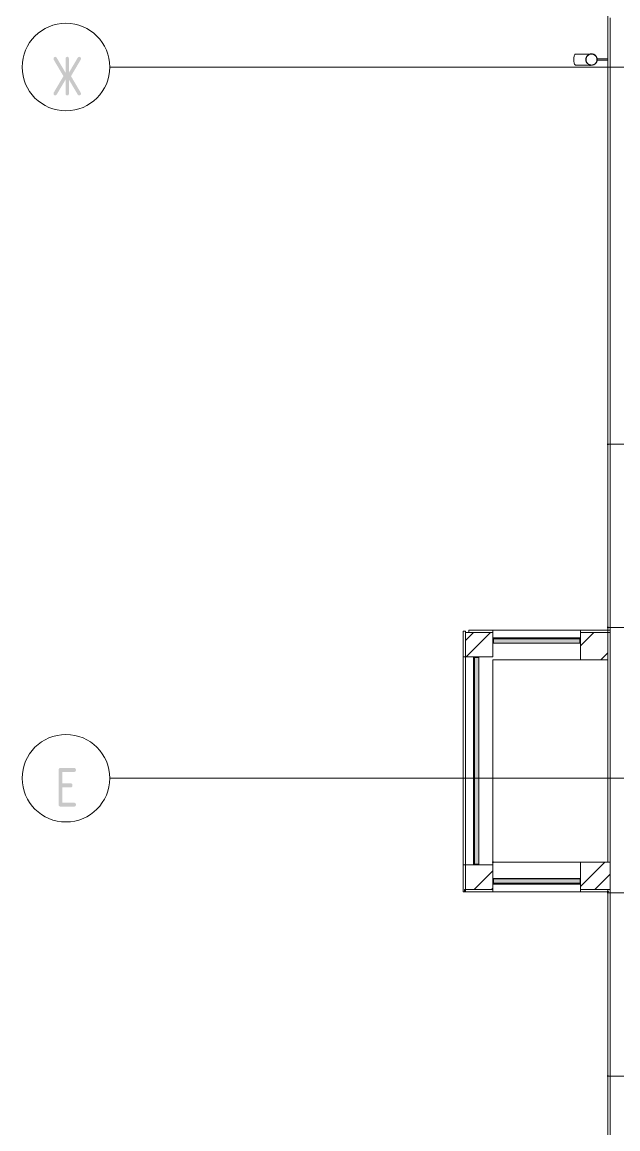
# Model space of a CAD drawing. Header units: millimetres. Extents: x -546 to 1681, y -650 to 1730.
# Drawn here: x 179.2 to 233.6, y 621.3 to 722.5 of the extents above; entities that cross this region are included whole.
import ezdxf

# ---------------------------------------------------------------- set-up
doc = ezdxf.new("R2010")
doc.units = ezdxf.units.MM

msp = doc.modelspace()

# ---------------------------------------------------------------- hatches: boundary and pattern name
h = msp.add_hatch(color=7)
h.dxf.hatch_style = 2
h.paths.add_polyline_path([(183.17, 717.22), (182.36, 715.85), (182.31, 715.8), (182.23, 715.78), (182.16, 715.79), (182.11, 715.82), (182.09, 715.88), (182.08, 715.96), (182.1, 716.05), (182.98, 717.54), (182.1, 719.03), (182.08, 719.13), (182.09, 719.21), (182.12, 719.26), (182.16, 719.3), (182.23, 719.31), (182.31, 719.29), (182.36, 719.23), (183.17, 717.86), (183.17, 719.13), (183.18, 719.21), (183.21, 719.26), (183.26, 719.3), (183.33, 719.31), (183.4, 719.3), (183.45, 719.26), (183.47, 719.21), (183.48, 719.13), (183.48, 717.86), (184.29, 719.23), (184.35, 719.29), (184.43, 719.31), (184.49, 719.3), (184.54, 719.25), (184.57, 719.2), (184.58, 719.13), (184.55, 719.03), (183.67, 717.54), (184.55, 716.05), (184.58, 715.96), (184.57, 715.89), (184.54, 715.83), (184.49, 715.79), (184.43, 715.78), (184.35, 715.8), (184.29, 715.85), (183.48, 717.22), (183.48, 715.95), (183.47, 715.87), (183.45, 715.82), (183.4, 715.79), (183.33, 715.78), (183.26, 715.79), (183.21, 715.82), (183.18, 715.87), (183.17, 715.95)])
h = msp.add_hatch(color=7)
h.dxf.hatch_style = 2
h.paths.add_polyline_path([(231.07, 718.47), (231.13, 718.49), (231.16, 718.56), (231.13, 718.62), (231.07, 718.65), (231.06, 718.65), (230.99, 718.62), (230.97, 718.56), (230.99, 718.49), (231.06, 718.47)])
h = msp.add_hatch(color=7)
h.dxf.hatch_style = 2
h.paths.add_polyline_path([(232.7, 683.81), (232.76, 683.84), (232.79, 683.9), (232.76, 683.96), (232.7, 683.99), (232.69, 683.99), (232.62, 683.96), (232.6, 683.9), (232.62, 683.84), (232.69, 683.81)])
h = msp.add_hatch(color=7)
h.dxf.hatch_style = 2
h.paths.add_polyline_path([(232.7, 667.06), (232.76, 667.09), (232.79, 667.15), (232.76, 667.21), (232.7, 667.24), (232.69, 667.24), (232.62, 667.21), (232.6, 667.15), (232.62, 667.09), (232.69, 667.06)])
at = {"true_color": 0x3d3d3d}
h = msp.add_hatch(color=250, dxfattribs=at)
h.dxf.hatch_style = 2
h.paths.add_polyline_path([(222.24, 665.73), (230.14, 665.73), (230.17, 665.7), (222.22, 665.7)])
h = msp.add_hatch(color=250, dxfattribs=at)
h.dxf.hatch_style = 2
h.paths.add_polyline_path([(222.27, 666.15), (230.12, 666.15), (230.14, 666.12), (222.24, 666.12)])
h = msp.add_hatch(color=250, dxfattribs=at)
h.dxf.hatch_style = 2
h.paths.add_polyline_path([(222.24, 665.73), (222.24, 666.12), (230.14, 666.12), (230.14, 665.73)])
h = msp.add_hatch(color=250, dxfattribs=at)
h.dxf.hatch_style = 2
h.paths.add_polyline_path([(222.69, 666.18), (229.69, 666.18), (229.72, 666.15), (222.67, 666.15)])
h = msp.add_hatch(color=250, dxfattribs=at)
h.dxf.hatch_style = 2
h.paths.add_polyline_path([(222.69, 666.18), (222.69, 666.2), (229.69, 666.2), (229.69, 666.18)])
h = msp.add_hatch(color=250, dxfattribs=at)
h.dxf.hatch_style = 2
h.paths.add_polyline_path([(220.42, 663.96), (220.45, 663.96), (220.45, 645.96), (220.42, 645.96)])
h = msp.add_hatch(color=250, dxfattribs=at)
h.dxf.hatch_style = 2
h.paths.add_polyline_path([(220.47, 645.94), (220.45, 645.96), (220.45, 663.96), (220.47, 663.99)])
h = msp.add_hatch(color=250, dxfattribs=at)
h.dxf.hatch_style = 2
h.paths.add_polyline_path([(220.5, 645.51), (220.47, 645.54), (220.47, 664.38), (220.5, 664.41)])
h = msp.add_hatch(color=250, dxfattribs=at)
h.dxf.hatch_style = 2
h.paths.add_polyline_path([(220.5, 664.41), (220.9, 664.41), (220.9, 645.51), (220.5, 645.51)])
h = msp.add_hatch(color=250, dxfattribs=at)
h.dxf.hatch_style = 2
h.paths.add_polyline_path([(220.92, 645.49), (220.9, 645.51), (220.9, 664.41), (220.92, 664.44)])
h = msp.add_hatch(color=7)
h.dxf.hatch_style = 2
h.paths.add_polyline_path([(182.55, 650.95), (182.55, 654.13), (182.56, 654.21), (182.59, 654.26), (182.64, 654.3), (182.71, 654.31), (183.96, 654.31), (184.03, 654.3), (184.08, 654.26), (184.11, 654.21), (184.12, 654.13), (184.11, 654.05), (184.08, 654), (184.03, 653.96), (183.96, 653.95), (182.87, 653.95), (182.87, 652.9), (183.65, 652.9), (183.72, 652.88), (183.77, 652.85), (183.79, 652.8), (183.8, 652.72), (183.79, 652.64), (183.77, 652.58), (183.72, 652.55), (183.65, 652.54), (182.87, 652.54), (182.87, 651.13), (183.96, 651.13), (184.03, 651.12), (184.08, 651.08), (184.11, 651.03), (184.12, 650.95), (184.11, 650.87), (184.08, 650.82), (184.03, 650.79), (183.96, 650.78), (182.71, 650.78), (182.64, 650.79), (182.59, 650.82), (182.56, 650.87)])
h = msp.add_hatch(color=7)
h.dxf.hatch_style = 2
h.paths.add_polyline_path([(222.19, 645.79), (222.13, 645.76), (222.1, 645.7), (222.13, 645.64), (222.19, 645.61), (222.26, 645.64), (222.29, 645.7), (222.26, 645.76)])
h = msp.add_hatch(color=250, dxfattribs=at)
h.dxf.hatch_style = 2
h.paths.add_polyline_path([(222.22, 644.2), (230.17, 644.2), (230.15, 644.18), (222.25, 644.18)])
h = msp.add_hatch(color=250, dxfattribs=at)
h.dxf.hatch_style = 2
h.paths.add_polyline_path([(230.15, 644.18), (230.15, 643.78), (222.25, 643.78), (222.25, 644.18)])
h = msp.add_hatch(color=250, dxfattribs=at)
h.dxf.hatch_style = 2
h.paths.add_polyline_path([(222.25, 643.78), (230.15, 643.78), (230.12, 643.75), (222.28, 643.75)])
h = msp.add_hatch(color=250, dxfattribs=at)
h.dxf.hatch_style = 2
h.paths.add_polyline_path([(229.72, 643.75), (229.7, 643.73), (222.7, 643.73), (222.67, 643.75)])
h = msp.add_hatch(color=250, dxfattribs=at)
h.dxf.hatch_style = 2
h.paths.add_polyline_path([(229.7, 643.73), (229.7, 643.7), (222.7, 643.7), (222.7, 643.73)])
h = msp.add_hatch(color=7)
h.dxf.hatch_style = 2
h.paths.add_polyline_path([(232.7, 642.91), (232.76, 642.94), (232.79, 643), (232.76, 643.06), (232.7, 643.09), (232.69, 643.09), (232.62, 643.06), (232.6, 643), (232.62, 642.94), (232.69, 642.91)])
h = msp.add_hatch(color=7)
h.dxf.hatch_style = 2
h.paths.add_polyline_path([(232.69, 642.99), (232.62, 642.96), (232.6, 642.9), (232.62, 642.84), (232.69, 642.81), (232.7, 642.81), (232.76, 642.84), (232.79, 642.9), (232.76, 642.96), (232.7, 642.99)])
h = msp.add_hatch(color=7)
h.dxf.hatch_style = 2
h.paths.add_polyline_path([(232.7, 626.06), (232.76, 626.09), (232.79, 626.15), (232.76, 626.21), (232.7, 626.24), (232.69, 626.24), (232.62, 626.21), (232.6, 626.15), (232.62, 626.09), (232.69, 626.06)])

# ---------------------------------------------------------------- linework, layer by layer
at = {"color": 7, "lineweight": 0}
for points in [[(183.21, 714.37), (182.8, 714.39), (182.4, 714.45), (182.02, 714.55), (181.65, 714.69), (181.3, 714.85), (180.97, 715.06), (180.67, 715.29), (180.38, 715.54), (180.12, 715.83), (179.89, 716.14), (179.69, 716.47), (179.53, 716.81), (179.39, 717.18), (179.29, 717.57), (179.23, 717.96), (179.21, 718.37), (179.23, 718.78), (179.29, 719.18), (179.39, 719.56), (179.53, 719.93), (179.69, 720.28), (179.89, 720.61), (180.12, 720.92), (180.38, 721.2), (180.67, 721.46), (180.97, 721.69), (181.3, 721.89), (181.65, 722.06), (182.02, 722.19), (182.4, 722.29), (182.8, 722.35), (183.21, 722.37)], [(183.21, 722.37), (183.62, 722.35), (184.02, 722.29), (184.4, 722.19), (184.77, 722.06), (185.12, 721.89), (185.45, 721.69), (185.76, 721.46), (186.04, 721.2), (186.3, 720.92), (186.53, 720.61), (186.73, 720.28), (186.9, 719.93), (187.03, 719.56), (187.13, 719.18), (187.19, 718.78), (187.21, 718.37), (187.19, 717.96), (187.13, 717.57), (187.03, 717.18), (186.9, 716.81), (186.73, 716.47), (186.53, 716.14), (186.3, 715.83), (186.04, 715.54), (185.76, 715.29), (185.45, 715.06), (185.12, 714.85), (184.77, 714.69), (184.4, 714.55), (184.02, 714.45), (183.62, 714.39), (183.21, 714.37)], [(232.69, 723.08), (232.69, 683.9)], [(232.7, 723.08), (232.7, 683.9)], [(232.9, 683.9), (232.9, 722.88)], [(229.58, 719.06), (229.59, 719.16), (229.59, 719.25), (229.61, 719.34), (229.63, 719.41), (229.65, 719.47), (229.68, 719.52), (229.71, 719.55), (229.74, 719.56)], [(230.16, 719.56), (229.74, 719.56)], [(230.16, 719.56), (230.22, 719.56)], [(230.22, 719.56), (230.27, 719.56)], [(230.27, 719.56), (230.33, 719.56)], [(230.33, 719.56), (230.38, 719.56)], [(230.38, 719.56), (230.44, 719.56)], [(230.44, 719.56), (230.49, 719.56)], [(230.49, 719.56), (230.54, 719.56)], [(230.54, 719.56), (230.59, 719.56)], [(230.59, 719.56), (230.64, 719.56)], [(230.64, 719.56), (230.68, 719.56)], [(230.68, 719.06), (230.69, 719.16), (230.72, 719.26), (230.77, 719.35), (230.83, 719.42), (230.91, 719.49), (231, 719.54), (231.09, 719.57), (231.2, 719.58), (231.3, 719.57), (231.4, 719.54), (231.49, 719.49), (231.57, 719.42), (231.63, 719.35), (231.68, 719.26), (231.71, 719.16), (231.72, 719.06)], [(230.68, 719.56), (230.73, 719.56)], [(230.7, 719.06), (230.71, 719.16), (230.74, 719.25), (230.78, 719.34), (230.84, 719.41), (230.92, 719.47), (231, 719.52), (231.1, 719.55), (231.2, 719.56), (231.3, 719.55), (231.39, 719.52), (231.48, 719.47), (231.55, 719.41), (231.61, 719.34), (231.66, 719.25), (231.69, 719.16), (231.7, 719.06)], [(230.73, 719.56), (230.77, 719.56)], [(230.77, 719.56), (230.81, 719.56)], [(230.81, 719.56), (230.85, 719.56)], [(230.85, 719.56), (230.89, 719.56)], [(230.89, 719.56), (230.92, 719.56)], [(230.92, 719.56), (230.96, 719.56)], [(230.96, 719.56), (230.99, 719.56)], [(230.99, 719.56), (231.02, 719.56)], [(231.02, 719.56), (231.05, 719.56)], [(231.05, 719.56), (231.07, 719.56)], [(187.21, 718.37), (863.73, 718.37)], [(229.74, 718.56), (229.71, 718.57), (229.68, 718.6), (229.65, 718.64), (229.63, 718.7), (229.61, 718.78), (229.59, 718.86), (229.59, 718.96), (229.58, 719.06)], [(229.74, 718.56), (230.16, 718.56)], [(230.19, 718.56), (230.16, 718.56)], [(230.24, 718.56), (230.19, 718.56)], [(230.3, 718.56), (230.24, 718.56)], [(230.35, 718.56), (230.3, 718.56)], [(230.41, 718.56), (230.35, 718.56)], [(230.46, 718.56), (230.41, 718.56)], [(230.51, 718.56), (230.46, 718.56)], [(230.56, 718.56), (230.51, 718.56)], [(230.61, 718.56), (230.56, 718.56)], [(230.65, 718.56), (230.61, 718.56)], [(230.7, 718.56), (230.65, 718.56)], [(231.72, 719.06), (231.71, 718.95), (231.68, 718.85), (231.63, 718.77), (231.57, 718.69), (231.49, 718.63), (231.4, 718.58), (231.3, 718.55), (231.2, 718.54), (231.09, 718.55), (231, 718.58), (230.91, 718.63), (230.83, 718.69), (230.77, 718.77), (230.72, 718.85), (230.69, 718.95), (230.68, 719.06)], [(231.7, 719.06), (231.69, 718.96), (231.66, 718.86), (231.61, 718.78), (231.55, 718.7), (231.48, 718.64), (231.39, 718.6), (231.3, 718.57), (231.2, 718.56), (231.1, 718.57), (231, 718.6), (230.92, 718.64), (230.84, 718.7), (230.78, 718.78), (230.74, 718.86), (230.71, 718.96), (230.7, 719.06)], [(230.74, 718.56), (230.7, 718.56)], [(230.79, 718.56), (230.74, 718.56)], [(230.83, 718.56), (230.79, 718.56)], [(230.87, 718.56), (230.83, 718.56)], [(230.9, 718.56), (230.87, 718.56)], [(230.94, 718.56), (230.9, 718.56)], [(230.97, 718.56), (230.94, 718.56)], [(231, 718.56), (230.97, 718.56)], [(231.03, 718.56), (231, 718.56)], [(231.06, 718.56), (231.03, 718.56)], [(232.7, 719.11), (231.71, 719.11)], [(231.71, 719.01), (232.7, 719.01)], [(232.69, 667.15), (232.69, 683.9)], [(232.7, 667.15), (232.7, 683.9)], [(232.7, 683.9), (234.4, 683.9)], [(232.9, 683.9), (232.9, 667.15)], [(219.49, 666.8), (219.49, 664.46)], [(219.49, 666.8), (219.69, 666.8)], [(219.69, 666.8), (219.69, 666.7)], [(219.69, 665.97), (220.42, 666.7)], [(219.69, 666.7), (219.69, 664.46)], [(219.69, 666.7), (222.19, 666.7)], [(219.76, 664.46), (221.99, 666.7)], [(219.99, 666.9), (222.19, 666.9)], [(219.99, 666.9), (219.99, 666.7)], [(222.19, 666.9), (230.19, 666.9)], [(222.19, 666.9), (222.19, 666.7)], [(222.19, 666.7), (222.19, 666.2)], [(232.9, 666.9), (230.19, 666.9)], [(230.19, 666.9), (230.19, 666.7)], [(230.19, 666.2), (230.19, 666.7)], [(232.7, 666.7), (230.19, 666.7)], [(231.23, 666.51), (231.42, 666.7)], [(232.69, 667.15), (232.69, 666.7)], [(234.4, 667.15), (232.7, 667.15)], [(232.7, 666.7), (232.7, 667.15)], [(232.7, 664.2), (232.7, 666.7)], [(232.9, 666.7), (232.7, 666.7)], [(232.9, 667.15), (232.9, 642.9)], [(222.19, 666.2), (222.69, 666.2)], [(222.19, 665.7), (222.19, 666.2)], [(222.19, 665.7), (222.19, 664.46)], [(222.22, 665.7), (222.19, 665.7)], [(222.24, 665.73), (222.22, 665.7)], [(230.17, 665.7), (222.22, 665.7)], [(222.27, 666.15), (222.24, 666.12)], [(222.24, 666.12), (222.24, 665.73)], [(222.24, 666.12), (230.14, 666.12)], [(222.24, 665.73), (230.14, 665.73)], [(222.67, 666.15), (222.27, 666.15)], [(222.69, 666.18), (222.67, 666.15)], [(229.72, 666.15), (222.67, 666.15)], [(222.69, 666.2), (222.69, 666.18)], [(222.69, 666.2), (229.69, 666.2)], [(222.69, 666.18), (229.69, 666.18)], [(229.69, 666.2), (230.19, 666.2)], [(229.69, 666.18), (229.69, 666.2)], [(229.72, 666.15), (229.69, 666.18)], [(230.12, 666.15), (229.72, 666.15)], [(230.14, 666.12), (230.12, 666.15)], [(230.14, 665.73), (230.14, 666.12)], [(230.17, 665.7), (230.14, 665.73)], [(230.19, 665.7), (230.17, 665.7)], [(230.19, 665.47), (231.23, 666.51)], [(230.19, 666.2), (230.19, 665.7)], [(230.19, 664.2), (230.19, 665.7)], [(232.06, 664.2), (232.7, 664.83)], [(219.49, 645.46), (219.49, 664.46)], [(219.49, 664.46), (219.69, 664.46)], [(219.69, 664.46), (220.42, 664.46)], [(219.69, 645.46), (219.69, 664.46)], [(220.92, 664.46), (220.42, 664.46)], [(220.42, 664.46), (220.42, 663.96)], [(220.42, 663.96), (220.45, 663.96)], [(220.42, 663.96), (220.42, 645.96)], [(220.45, 663.96), (220.47, 663.99)], [(220.45, 663.96), (220.45, 645.96)], [(220.47, 664.39), (220.5, 664.41)], [(220.47, 663.99), (220.47, 664.39)], [(220.47, 645.94), (220.47, 663.99)], [(220.5, 664.41), (220.9, 664.41)], [(220.5, 664.41), (220.5, 645.51)], [(220.9, 664.41), (220.92, 664.44)], [(220.9, 664.41), (220.9, 645.51)], [(220.92, 664.46), (222.19, 664.46)], [(220.92, 664.44), (220.92, 664.46)], [(220.92, 645.49), (220.92, 664.44)], [(230.19, 664.2), (222.19, 664.2)], [(222.19, 664.2), (222.19, 645.7)], [(232.7, 664.2), (230.19, 664.2)], [(232.7, 664.2), (232.7, 645.7)], [(183.21, 649.37), (182.8, 649.39), (182.4, 649.45), (182.02, 649.55), (181.65, 649.69), (181.3, 649.85), (180.97, 650.05), (180.67, 650.29), (180.38, 650.54), (180.12, 650.83), (179.89, 651.14), (179.69, 651.47), (179.53, 651.81), (179.39, 652.18), (179.29, 652.57), (179.23, 652.96), (179.21, 653.37), (179.23, 653.78), (179.29, 654.18), (179.39, 654.56), (179.53, 654.93), (179.69, 655.28), (179.89, 655.61), (180.12, 655.92), (180.38, 656.2), (180.67, 656.46), (180.97, 656.69), (181.3, 656.89), (181.65, 657.06), (182.02, 657.19), (182.4, 657.29), (182.8, 657.35), (183.21, 657.37)], [(183.21, 657.37), (183.62, 657.35), (184.02, 657.29), (184.4, 657.19), (184.77, 657.06), (185.12, 656.89), (185.45, 656.69), (185.76, 656.46), (186.04, 656.2), (186.3, 655.92), (186.53, 655.61), (186.73, 655.28), (186.9, 654.93), (187.03, 654.56), (187.13, 654.18), (187.19, 653.78), (187.21, 653.37), (187.19, 652.96), (187.13, 652.57), (187.03, 652.18), (186.9, 651.81), (186.73, 651.47), (186.53, 651.14), (186.3, 650.83), (186.04, 650.54), (185.76, 650.29), (185.45, 650.05), (185.12, 649.85), (184.77, 649.69), (184.4, 649.55), (184.02, 649.45), (183.62, 649.39), (183.21, 649.37)], [(187.21, 653.37), (863.73, 653.37)], [(219.49, 643), (219.49, 645.46)], [(219.49, 645.46), (219.69, 645.46)], [(219.69, 643.2), (219.69, 645.46)], [(219.69, 645.46), (220.42, 645.46)], [(220.45, 645.96), (220.42, 645.96)], [(220.42, 645.96), (220.42, 645.46)], [(220.42, 645.46), (220.92, 645.46)], [(220.47, 645.94), (220.45, 645.96)], [(220.47, 645.54), (220.47, 645.94)], [(220.5, 645.51), (220.47, 645.54)], [(220.9, 645.51), (220.5, 645.51)], [(220.92, 645.49), (220.9, 645.51)], [(220.92, 645.46), (220.92, 645.49)], [(220.92, 645.46), (222.19, 645.46)], [(222.19, 645.7), (222.19, 645.46)], [(222.2, 645.7), (230.2, 645.7)], [(222.2, 645.7), (222.2, 644.2)], [(232.9, 645.7), (230.2, 645.7)], [(230.2, 645.7), (230.2, 644.2)], [(231.23, 644.51), (232.42, 645.7)], [(232.9, 643.2), (232.9, 645.7)], [(220.49, 643.2), (222.2, 644.9)], [(230.2, 643.48), (231.23, 644.51)], [(231.5, 643.2), (232.9, 644.6)], [(222.2, 644.2), (222.22, 644.2)], [(222.2, 643.7), (222.2, 644.2)], [(222.2, 643.7), (222.2, 643.2)], [(222.7, 643.7), (222.2, 643.7)], [(222.22, 644.2), (222.25, 644.18)], [(222.22, 644.2), (230.17, 644.2)], [(222.25, 644.18), (222.25, 643.78)], [(230.15, 644.18), (222.25, 644.18)], [(222.25, 643.78), (222.28, 643.75)], [(230.15, 643.78), (222.25, 643.78)], [(222.28, 643.75), (222.67, 643.75)], [(222.67, 643.75), (222.7, 643.73)], [(222.67, 643.75), (229.72, 643.75)], [(222.7, 643.73), (222.7, 643.7)], [(229.7, 643.73), (222.7, 643.73)], [(229.7, 643.7), (222.7, 643.7)], [(229.7, 643.73), (229.72, 643.75)], [(229.7, 643.7), (229.7, 643.73)], [(230.2, 643.7), (229.7, 643.7)], [(229.72, 643.75), (230.12, 643.75)], [(230.12, 643.75), (230.15, 643.78)], [(230.15, 644.18), (230.17, 644.2)], [(230.15, 643.78), (230.15, 644.18)], [(230.17, 644.2), (230.2, 644.2)], [(230.2, 644.2), (230.2, 643.7)], [(230.2, 643.7), (230.2, 643.2)], [(219.49, 643), (222.2, 643)], [(219.59, 643.2), (219.69, 643.2)], [(219.59, 643.2), (219.59, 643)], [(219.69, 643.2), (222.2, 643.2)], [(219.69, 643), (219.69, 643.2)], [(222.07, 643.2), (222.2, 643.33)], [(222.2, 643.2), (222.2, 643)], [(230.2, 643), (222.2, 643)], [(230.2, 643.2), (230.2, 643)], [(232.9, 643.2), (230.2, 643.2)], [(232.68, 643), (230.2, 643)], [(232.68, 643.2), (232.68, 643)], [(232.69, 643), (232.69, 642.9)], [(232.69, 626.15), (232.69, 642.9)], [(232.7, 642.9), (232.7, 643.2)], [(232.7, 626.15), (232.7, 642.9)], [(232.7, 642.9), (234.4, 642.9)], [(232.9, 642.9), (232.9, 626.15)], [(232.69, 626.15), (232.69, 602.59)], [(232.7, 626.15), (232.7, 602.59)], [(234.4, 626.15), (232.7, 626.15)], [(232.9, 602.59), (232.9, 626.15)]]:
    msp.add_lwpolyline(points, dxfattribs=at)

doc.saveas('drawing.dxf')
